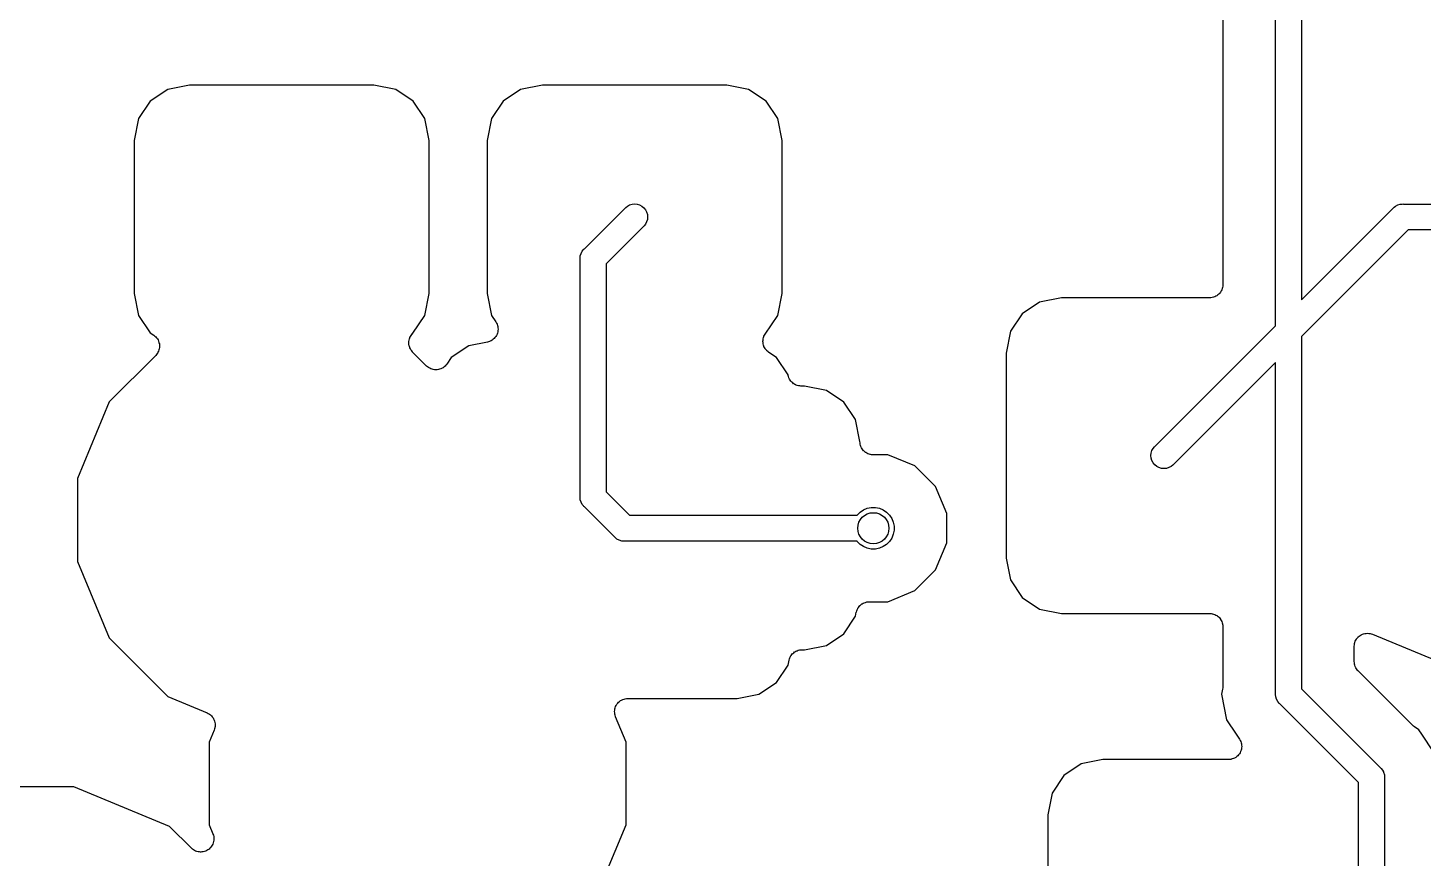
# Model space of a CAD drawing. Extents: x 0.4 to 11.3, y -7.9 to -0.4.
# Drawn here: x 3.994 to 4.523, y -3.767 to -3.452 of the extents above; entities that cross this region are included whole.
import ezdxf

# ---------------------------------------------------------------- set-up
doc = ezdxf.new("R2010")
doc.units = 0
doc.header["$MEASUREMENT"] = 0
doc.layers.add('BLACK', color=7, linetype='CONTINUOUS')

msp = doc.modelspace()

# ---------------------------------------------------------------- linework, layer by layer
at = {"layer": 'BLACK', "linetype": 'CONTINUOUS'}
for p, q in [((4.47736, -3.36875), (4.47736, -3.55505)), ((4.46752, -3.56489), (4.46752, -3.375)), ((4.44752, -3.44321), (4.44752, -3.54931)), ((4.04731, -3.47525), (4.0407, -3.47968)), ((4.05561, -3.4736), (4.04731, -3.47525)), ((4.12549, -3.4736), (4.05561, -3.4736)), ((4.13379, -3.47525), (4.12549, -3.4736)), ((4.1404, -3.47968), (4.13379, -3.47525)), ((4.18117, -3.47525), (4.17456, -3.47968)), ((4.18947, -3.4736), (4.18117, -3.47525)), ((4.25935, -3.4736), (4.18947, -3.4736)), ((4.26765, -3.47525), (4.25935, -3.4736)), ((4.27426, -3.47968), (4.26765, -3.47525)), ((4.0407, -3.47968), (4.03628, -3.48629)), ((4.14482, -3.48629), (4.1404, -3.47968)), ((4.17456, -3.47968), (4.17014, -3.48629)), ((4.27868, -3.48629), (4.27426, -3.47968)), ((4.03628, -3.48629), (4.03463, -3.49459)), ((4.14647, -3.49459), (4.14482, -3.48629)), ((4.17014, -3.48629), (4.16849, -3.49459)), ((4.28033, -3.49459), (4.27868, -3.48629)), ((4.03463, -3.49459), (4.03463, -3.55266)), ((4.14647, -3.55266), (4.14647, -3.49459)), ((4.16849, -3.49459), (4.16849, -3.55266)), ((4.28033, -3.55266), (4.28033, -3.49459)), ((4.22166, -3.51951), (4.22252, -3.51905)), ((4.22252, -3.51905), (4.22344, -3.51877)), ((4.22344, -3.51877), (4.22441, -3.51868)), ((4.22441, -3.51868), (4.22537, -3.51877)), ((4.22537, -3.51877), (4.2263, -3.51905)), ((4.2263, -3.51905), (4.22716, -3.51951)), ((4.513, -3.51951), (4.51386, -3.51905)), ((4.51386, -3.51905), (4.51478, -3.51877)), ((4.51478, -3.51877), (4.51551, -3.5187)), ((4.51551, -3.5187), (4.51575, -3.51868)), ((4.51551, -3.5187), (4.51551, -3.5187)), ((4.51575, -3.51868), (4.51599, -3.5187)), ((4.51599, -3.5187), (4.64149, -3.5187)), ((4.20535, -3.53572), (4.2211, -3.51997)), ((4.2211, -3.51997), (4.22166, -3.51951)), ((4.22716, -3.51951), (4.22791, -3.52013)), ((4.22791, -3.52013), (4.22852, -3.52087)), ((4.22852, -3.52087), (4.22898, -3.52173)), ((4.22898, -3.52173), (4.22926, -3.52266)), ((4.22926, -3.52266), (4.22935, -3.52362)), ((4.22935, -3.52362), (4.22926, -3.52459)), ((4.47736, -3.55505), (4.5121, -3.52031)), ((4.5121, -3.52031), (4.51225, -3.52013)), ((4.51225, -3.52013), (4.51253, -3.5199)), ((4.51253, -3.5199), (4.513, -3.51951)), ((4.22806, -3.52693), (4.21358, -3.54141)), ((4.22852, -3.52637), (4.22806, -3.52693)), ((4.22898, -3.52551), (4.22852, -3.52637)), ((4.22926, -3.52459), (4.22898, -3.52551)), ((4.51779, -3.52854), (4.47736, -3.56897)), ((4.63969, -3.52854), (4.51779, -3.52854)), ((4.20372, -3.53937), (4.20374, -3.53913)), ((4.20374, -3.53961), (4.20372, -3.53937)), ((4.20374, -3.53913), (4.20381, -3.53841)), ((4.20374, -3.53913), (4.20374, -3.53913)), ((4.20374, -3.62968), (4.20374, -3.53961)), ((4.20381, -3.53841), (4.20409, -3.53748)), ((4.20409, -3.53748), (4.20455, -3.53662)), ((4.20455, -3.53662), (4.20516, -3.53587)), ((4.20516, -3.53587), (4.20535, -3.53572)), ((4.21358, -3.54141), (4.21358, -3.62788)), ((4.44727, -3.5508), (4.44713, -3.55125)), ((4.44741, -3.55035), (4.44727, -3.5508)), ((4.44742, -3.55032), (4.44741, -3.55034)), ((4.44741, -3.55034), (4.44741, -3.55035)), ((4.44747, -3.54985), (4.44742, -3.55032)), ((4.44752, -3.54938), (4.44747, -3.54985)), ((4.44752, -3.54931), (4.44752, -3.54935)), ((4.44752, -3.54935), (4.44752, -3.54935)), ((4.44752, -3.54935), (4.44752, -3.54935)), ((4.44752, -3.54935), (4.44752, -3.54938)), ((4.03463, -3.55266), (4.03628, -3.56095)), ((4.14482, -3.56095), (4.14647, -3.55266)), ((4.16849, -3.55266), (4.17014, -3.56095)), ((4.27868, -3.56095), (4.28033, -3.55266)), ((4.37802, -3.55596), (4.37141, -3.56038)), ((4.38632, -3.55431), (4.37802, -3.55596)), ((4.44252, -3.55431), (4.38632, -3.55431)), ((4.44299, -3.55427), (4.44252, -3.55431)), ((4.44346, -3.55422), (4.44299, -3.55427)), ((4.44347, -3.55422), (4.44346, -3.55422)), ((4.44349, -3.55422), (4.44347, -3.55422)), ((4.44394, -3.55408), (4.44349, -3.55422)), ((4.44439, -3.55395), (4.44394, -3.55408)), ((4.44441, -3.55394), (4.44439, -3.55395)), ((4.44443, -3.55394), (4.44441, -3.55394)), ((4.44484, -3.55372), (4.44443, -3.55394)), ((4.44526, -3.5535), (4.44484, -3.55372)), ((4.44527, -3.55349), (4.44526, -3.5535)), ((4.44529, -3.55348), (4.44527, -3.55349)), ((4.44565, -3.55318), (4.44529, -3.55348)), ((4.44602, -3.55289), (4.44565, -3.55318)), ((4.44603, -3.55287), (4.44602, -3.55289)), ((4.44604, -3.55286), (4.44603, -3.55287)), ((4.44634, -3.5525), (4.44604, -3.55286)), ((4.44665, -3.55214), (4.44634, -3.5525)), ((4.44666, -3.55211), (4.44665, -3.55212)), ((4.44665, -3.55212), (4.44665, -3.55214)), ((4.44689, -3.55169), (4.44666, -3.55211)), ((4.44712, -3.55128), (4.44689, -3.55169)), ((4.44713, -3.55125), (4.44712, -3.55127)), ((4.44712, -3.55127), (4.44712, -3.55128)), ((4.03628, -3.56095), (4.0407, -3.56757)), ((4.14028, -3.56775), (4.14482, -3.56095)), ((4.17014, -3.56095), (4.17177, -3.5634)), ((4.27394, -3.56806), (4.27868, -3.56095)), ((4.37141, -3.56038), (4.36699, -3.567)), ((4.17177, -3.5634), (4.1718, -3.56344)), ((4.1718, -3.56344), (4.1718, -3.56344)), ((4.1718, -3.56344), (4.1718, -3.56344)), ((4.1718, -3.56344), (4.17181, -3.56346)), ((4.17181, -3.56346), (4.17203, -3.56389)), ((4.17203, -3.56389), (4.17225, -3.5643)), ((4.17225, -3.5643), (4.17225, -3.56432)), ((4.17225, -3.56432), (4.17226, -3.56433)), ((4.17226, -3.56433), (4.17239, -3.56478)), ((4.17239, -3.56478), (4.17253, -3.56524)), ((4.17257, -3.56671), (4.17252, -3.56718)), ((4.17253, -3.56524), (4.17253, -3.56525)), ((4.17253, -3.56525), (4.17253, -3.56527)), ((4.17253, -3.56527), (4.17257, -3.56574)), ((4.17257, -3.56574), (4.17262, -3.56621)), ((4.17262, -3.56624), (4.17257, -3.56671)), ((4.17262, -3.56621), (4.17262, -3.56623)), ((4.17262, -3.56623), (4.17262, -3.56624)), ((4.42155, -3.61086), (4.46752, -3.56489)), ((4.0407, -3.56757), (4.04201, -3.56845)), ((4.04201, -3.56845), (4.04204, -3.56847)), ((4.04204, -3.56847), (4.04204, -3.56847)), ((4.04204, -3.56847), (4.04205, -3.56847)), ((4.04205, -3.56847), (4.04207, -3.56848)), ((4.04207, -3.56848), (4.04243, -3.56879)), ((4.04243, -3.56879), (4.04279, -3.56909)), ((4.04279, -3.56909), (4.0428, -3.5691)), ((4.0428, -3.5691), (4.04282, -3.56911)), ((4.04282, -3.56911), (4.04311, -3.56948)), ((4.04311, -3.56948), (4.04341, -3.56985)), ((4.04341, -3.56985), (4.04342, -3.56986)), ((4.04342, -3.56986), (4.04342, -3.56988)), ((4.04342, -3.56988), (4.04364, -3.57029)), ((4.04364, -3.57029), (4.04386, -3.57071)), ((4.04386, -3.57071), (4.04387, -3.57073)), ((4.04387, -3.57073), (4.04387, -3.57074)), ((4.04387, -3.57074), (4.044, -3.57119)), ((4.044, -3.57119), (4.04414, -3.57165)), ((4.04414, -3.57165), (4.04414, -3.57166)), ((4.04414, -3.57166), (4.04415, -3.57168)), ((4.04415, -3.57168), (4.04419, -3.57215)), ((4.13876, -3.57129), (4.13881, -3.57082)), ((4.13876, -3.5713), (4.13876, -3.57129)), ((4.13876, -3.57132), (4.13876, -3.5713)), ((4.1388, -3.57179), (4.13876, -3.57132)), ((4.13884, -3.57226), (4.1388, -3.57179)), ((4.13881, -3.57082), (4.13886, -3.57035)), ((4.13886, -3.57032), (4.139, -3.56987)), ((4.13886, -3.57033), (4.13886, -3.57032)), ((4.13886, -3.57035), (4.13886, -3.57033)), ((4.139, -3.56987), (4.13914, -3.56942)), ((4.13914, -3.56942), (4.13915, -3.5694)), ((4.13915, -3.56939), (4.13938, -3.56897)), ((4.13915, -3.5694), (4.13915, -3.56939)), ((4.13938, -3.56897), (4.1396, -3.56856)), ((4.1396, -3.56856), (4.13961, -3.56854)), ((4.13961, -3.56854), (4.13962, -3.56853)), ((4.13962, -3.56853), (4.13993, -3.56817)), ((4.13993, -3.56817), (4.14022, -3.5678)), ((4.14022, -3.5678), (4.14024, -3.56779)), ((4.14024, -3.56779), (4.14025, -3.56778)), ((4.14025, -3.56778), (4.14028, -3.56775)), ((4.16859, -3.57109), (4.16149, -3.5725)), ((4.16905, -3.57095), (4.16859, -3.57109)), ((4.1695, -3.57081), (4.16905, -3.57095)), ((4.16951, -3.57081), (4.1695, -3.57081)), ((4.16953, -3.5708), (4.16951, -3.57081)), ((4.16995, -3.57058), (4.16953, -3.5708)), ((4.17037, -3.57036), (4.16995, -3.57058)), ((4.17038, -3.57035), (4.17037, -3.57036)), ((4.17039, -3.57034), (4.17038, -3.57035)), ((4.17075, -3.57004), (4.17039, -3.57034)), ((4.17112, -3.56975), (4.17075, -3.57004)), ((4.17113, -3.56974), (4.17112, -3.56975)), ((4.17114, -3.56973), (4.17113, -3.56974)), ((4.17145, -3.56936), (4.17114, -3.56973)), ((4.17175, -3.569), (4.17145, -3.56936)), ((4.17176, -3.56898), (4.17175, -3.569)), ((4.17199, -3.56855), (4.17176, -3.56897)), ((4.17176, -3.56897), (4.17176, -3.56898)), ((4.17222, -3.56814), (4.17199, -3.56855)), ((4.17223, -3.56812), (4.17222, -3.56813)), ((4.17222, -3.56813), (4.17222, -3.56814)), ((4.17237, -3.56766), (4.17223, -3.56812)), ((4.17251, -3.56721), (4.17237, -3.56766)), ((4.17252, -3.56718), (4.17251, -3.5672)), ((4.17251, -3.5672), (4.17251, -3.56721)), ((4.27309, -3.57079), (4.27314, -3.57032)), ((4.27309, -3.5708), (4.27309, -3.57079)), ((4.27309, -3.57082), (4.27309, -3.5708)), ((4.27314, -3.57129), (4.27309, -3.57082)), ((4.27314, -3.57032), (4.27319, -3.56985)), ((4.27318, -3.57176), (4.27314, -3.57129)), ((4.27318, -3.57178), (4.27318, -3.57176)), ((4.27319, -3.57179), (4.27318, -3.57178)), ((4.27319, -3.56985), (4.2732, -3.56983)), ((4.27332, -3.57225), (4.27319, -3.57179)), ((4.2732, -3.56982), (4.27334, -3.56937)), ((4.2732, -3.56983), (4.2732, -3.56982)), ((4.27334, -3.56937), (4.27347, -3.56892)), ((4.27347, -3.56892), (4.27348, -3.5689)), ((4.27348, -3.5689), (4.27349, -3.56889)), ((4.27349, -3.56889), (4.27371, -3.56847)), ((4.27371, -3.56847), (4.27394, -3.56806)), ((4.36699, -3.567), (4.36534, -3.5753)), ((4.47736, -3.56897), (4.47736, -3.70269)), ((4.04277, -3.57614), (4.02511, -3.5938)), ((4.04307, -3.57578), (4.04277, -3.57614)), ((4.04337, -3.57541), (4.04307, -3.57578)), ((4.04338, -3.5754), (4.04337, -3.57541)), ((4.04339, -3.57538), (4.04338, -3.5754)), ((4.04361, -3.57497), (4.04339, -3.57538)), ((4.04384, -3.57455), (4.04361, -3.57497)), ((4.04385, -3.57452), (4.04384, -3.57454)), ((4.04384, -3.57454), (4.04384, -3.57455)), ((4.04399, -3.57407), (4.04385, -3.57452)), ((4.04413, -3.57362), (4.04399, -3.57407)), ((4.04418, -3.57312), (4.04413, -3.57359)), ((4.04413, -3.57359), (4.04413, -3.57361)), ((4.04413, -3.57361), (4.04413, -3.57362)), ((4.04423, -3.57265), (4.04418, -3.57312)), ((4.04419, -3.57215), (4.04423, -3.57262)), ((4.04423, -3.57262), (4.04423, -3.57264)), ((4.04423, -3.57264), (4.04423, -3.57265)), ((4.13885, -3.57228), (4.13884, -3.57226)), ((4.13885, -3.57229), (4.13885, -3.57228)), ((4.13898, -3.57275), (4.13885, -3.57229)), ((4.13911, -3.5732), (4.13898, -3.57275)), ((4.13912, -3.57321), (4.13911, -3.5732)), ((4.13913, -3.57323), (4.13912, -3.57321)), ((4.13935, -3.57365), (4.13913, -3.57323)), ((4.13956, -3.57406), (4.13935, -3.57365)), ((4.13957, -3.57408), (4.13956, -3.57406)), ((4.13958, -3.57409), (4.13957, -3.57408)), ((4.13988, -3.57446), (4.13958, -3.57409)), ((4.14017, -3.57483), (4.13988, -3.57446)), ((4.14019, -3.57485), (4.14017, -3.57483)), ((4.14022, -3.57488), (4.14019, -3.57485)), ((4.14019, -3.57485), (4.14019, -3.57485)), ((4.14019, -3.57485), (4.14019, -3.57485)), ((4.14551, -3.58017), (4.14022, -3.57488)), ((4.15487, -3.57692), (4.15321, -3.57941)), ((4.16149, -3.5725), (4.15487, -3.57692)), ((4.27345, -3.5727), (4.27332, -3.57225)), ((4.27346, -3.57271), (4.27345, -3.5727)), ((4.27346, -3.57273), (4.27346, -3.57271)), ((4.27369, -3.57315), (4.27346, -3.57273)), ((4.2739, -3.57356), (4.27369, -3.57315)), ((4.27391, -3.57358), (4.2739, -3.57356)), ((4.27392, -3.57359), (4.27391, -3.57358)), ((4.27422, -3.57396), (4.27392, -3.57359)), ((4.27451, -3.57432), (4.27422, -3.57396)), ((4.27452, -3.57434), (4.27451, -3.57432)), ((4.27454, -3.57435), (4.27452, -3.57434)), ((4.2749, -3.57465), (4.27454, -3.57435)), ((4.27526, -3.57495), (4.2749, -3.57465)), ((4.27528, -3.57497), (4.27526, -3.57495)), ((4.27529, -3.57497), (4.27528, -3.57497)), ((4.27531, -3.57499), (4.27529, -3.57497)), ((4.27529, -3.57497), (4.27529, -3.57497)), ((4.2782, -3.57692), (4.27531, -3.57499)), ((4.28262, -3.58353), (4.2782, -3.57692)), ((4.36534, -3.5753), (4.36534, -3.65305)), ((4.14588, -3.58047), (4.14551, -3.58017)), ((4.14624, -3.58077), (4.14588, -3.58047)), ((4.14626, -3.58078), (4.14624, -3.58077)), ((4.14627, -3.58079), (4.14626, -3.58078)), ((4.14668, -3.58101), (4.14627, -3.58079)), ((4.1471, -3.58124), (4.14668, -3.58101)), ((4.14711, -3.58124), (4.1471, -3.58124)), ((4.14713, -3.58125), (4.14711, -3.58124)), ((4.14758, -3.58139), (4.14713, -3.58125)), ((4.14803, -3.58153), (4.14758, -3.58139)), ((4.14805, -3.58153), (4.14803, -3.58153)), ((4.14806, -3.58154), (4.14805, -3.58153)), ((4.14854, -3.58158), (4.14806, -3.58154)), ((4.149, -3.58163), (4.14854, -3.58158)), ((4.14902, -3.58163), (4.149, -3.58163)), ((4.14903, -3.58163), (4.14902, -3.58163)), ((4.1495, -3.58159), (4.14903, -3.58163)), ((4.14997, -3.58155), (4.1495, -3.58159)), ((4.14999, -3.58154), (4.14997, -3.58155)), ((4.15, -3.58154), (4.14999, -3.58154)), ((4.15046, -3.58141), (4.15, -3.58154)), ((4.15091, -3.58127), (4.15046, -3.58141)), ((4.15092, -3.58127), (4.15091, -3.58127)), ((4.15094, -3.58126), (4.15092, -3.58127)), ((4.15136, -3.58104), (4.15094, -3.58126)), ((4.15178, -3.58083), (4.15136, -3.58104)), ((4.15179, -3.58082), (4.15178, -3.58083)), ((4.1518, -3.58081), (4.15179, -3.58082)), ((4.15217, -3.58051), (4.1518, -3.58081)), ((4.15254, -3.58022), (4.15217, -3.58051)), ((4.15255, -3.5802), (4.15254, -3.58022)), ((4.15256, -3.58019), (4.15255, -3.5802)), ((4.15286, -3.57984), (4.15256, -3.58019)), ((4.15317, -3.57947), (4.15286, -3.57984)), ((4.15318, -3.57944), (4.15317, -3.57947)), ((4.15321, -3.57941), (4.15318, -3.57944)), ((4.15318, -3.57944), (4.15318, -3.57944)), ((4.15318, -3.57944), (4.15318, -3.57944)), ((4.46752, -3.57881), (4.42851, -3.61782)), ((4.46752, -3.70448), (4.46752, -3.57881)), ((4.28266, -3.58375), (4.28262, -3.58353)), ((4.2828, -3.5842), (4.28266, -3.58375)), ((4.28293, -3.58465), (4.2828, -3.5842)), ((4.28294, -3.58467), (4.28293, -3.58465)), ((4.28295, -3.58469), (4.28294, -3.58467)), ((4.28316, -3.5851), (4.28295, -3.58469)), ((4.28338, -3.58552), (4.28316, -3.5851)), ((4.2834, -3.58553), (4.28338, -3.58552)), ((4.2834, -3.58555), (4.2834, -3.58553)), ((4.2837, -3.58591), (4.2834, -3.58555)), ((4.28399, -3.58628), (4.2837, -3.58591)), ((4.28401, -3.58629), (4.28399, -3.58628)), ((4.28402, -3.5863), (4.28401, -3.58629)), ((4.28438, -3.5866), (4.28402, -3.5863)), ((4.28474, -3.5869), (4.28438, -3.5866)), ((4.28476, -3.58691), (4.28474, -3.5869)), ((4.28477, -3.58693), (4.28476, -3.58691)), ((4.28519, -3.58715), (4.28477, -3.58693)), ((4.2856, -3.58737), (4.28519, -3.58715)), ((4.28562, -3.58738), (4.2856, -3.58737)), ((4.28563, -3.58739), (4.28562, -3.58738)), ((4.28608, -3.58753), (4.28563, -3.58739)), ((4.28653, -3.58767), (4.28608, -3.58753)), ((4.28655, -3.58767), (4.28653, -3.58767)), ((4.28657, -3.58768), (4.28655, -3.58767)), ((4.28703, -3.58772), (4.28657, -3.58768)), ((4.2875, -3.58778), (4.28703, -3.58772)), ((4.28754, -3.58778), (4.2875, -3.58778)), ((4.28757, -3.58778), (4.28754, -3.58778)), ((4.28754, -3.58778), (4.28754, -3.58778)), ((4.28754, -3.58778), (4.28754, -3.58778)), ((4.28888, -3.58778), (4.28757, -3.58778)), ((4.29717, -3.58943), (4.28888, -3.58778)), ((4.30379, -3.59385), (4.29717, -3.58943)), ((4.02511, -3.5938), (4.01307, -3.62286)), ((4.30821, -3.60046), (4.30379, -3.59385)), ((4.30986, -3.60876), (4.30821, -3.60046)), ((4.30986, -3.60886), (4.30986, -3.60876)), ((4.30991, -3.60933), (4.30986, -3.60886)), ((4.30995, -3.6098), (4.30991, -3.60933)), ((4.30995, -3.60981), (4.30995, -3.6098)), ((4.30996, -3.60983), (4.30995, -3.60981)), ((4.31009, -3.61028), (4.30996, -3.60983)), ((4.31022, -3.61073), (4.31009, -3.61028)), ((4.31023, -3.61075), (4.31022, -3.61073)), ((4.31024, -3.61076), (4.31023, -3.61075)), ((4.31046, -3.61118), (4.31024, -3.61076)), ((4.31068, -3.6116), (4.31046, -3.61118)), ((4.31069, -3.61161), (4.31068, -3.6116)), ((4.3107, -3.61163), (4.31069, -3.61161)), ((4.31099, -3.61199), (4.3107, -3.61163)), ((4.31129, -3.61236), (4.31099, -3.61199)), ((4.3113, -3.61237), (4.31129, -3.61236)), ((4.31131, -3.61238), (4.3113, -3.61237)), ((4.31168, -3.61268), (4.31131, -3.61238)), ((4.31203, -3.61298), (4.31168, -3.61268)), ((4.31205, -3.61299), (4.31203, -3.61298)), ((4.31206, -3.613), (4.31205, -3.61299)), ((4.31248, -3.61323), (4.31206, -3.613)), ((4.31289, -3.61345), (4.31248, -3.61323)), ((4.31291, -3.61346), (4.31289, -3.61345)), ((4.31292, -3.61347), (4.31291, -3.61346)), ((4.31337, -3.61361), (4.31292, -3.61347)), ((4.31382, -3.61375), (4.31337, -3.61361)), ((4.31384, -3.61375), (4.31382, -3.61375)), ((4.31385, -3.61376), (4.31384, -3.61375)), ((4.31432, -3.61381), (4.31385, -3.61376)), ((4.31479, -3.61386), (4.31432, -3.61381)), ((4.31482, -3.61386), (4.31479, -3.61386)), ((4.31483, -3.61386), (4.31482, -3.61386)), ((4.31482, -3.61386), (4.31482, -3.61386)), ((4.31486, -3.61386), (4.31483, -3.61386)), ((4.32051, -3.61386), (4.31486, -3.61386)), ((4.33075, -3.6181), (4.32051, -3.61386)), ((4.42025, -3.61417), (4.42035, -3.61321)), ((4.42035, -3.61514), (4.42025, -3.61417)), ((4.42035, -3.61321), (4.42063, -3.61228)), ((4.42063, -3.61228), (4.42109, -3.61143)), ((4.42109, -3.61143), (4.42155, -3.61086)), ((4.33859, -3.62594), (4.33075, -3.6181)), ((4.42063, -3.61607), (4.42035, -3.61514)), ((4.42109, -3.61692), (4.42063, -3.61607)), ((4.4217, -3.61767), (4.42109, -3.61692)), ((4.42245, -3.61828), (4.4217, -3.61767)), ((4.4233, -3.61874), (4.42245, -3.61828)), ((4.42423, -3.61902), (4.4233, -3.61874)), ((4.4252, -3.61912), (4.42423, -3.61902)), ((4.42616, -3.61902), (4.4252, -3.61912)), ((4.42709, -3.61874), (4.42616, -3.61902)), ((4.42794, -3.61828), (4.42709, -3.61874)), ((4.42851, -3.61782), (4.42794, -3.61828)), ((4.01307, -3.62286), (4.01307, -3.65431)), ((4.20372, -3.62992), (4.20374, -3.62968)), ((4.20374, -3.63016), (4.20372, -3.62992)), ((4.20375, -3.63028), (4.20374, -3.63016)), ((4.21358, -3.62788), (4.22251, -3.63681)), ((4.34283, -3.63619), (4.33859, -3.62594)), ((4.20381, -3.63089), (4.20375, -3.63028)), ((4.20409, -3.63181), (4.20381, -3.63089)), ((4.20455, -3.63267), (4.20409, -3.63181)), ((4.20501, -3.63322), (4.20455, -3.63267)), ((4.20516, -3.63342), (4.20501, -3.63322)), ((4.20535, -3.63357), (4.20516, -3.63342)), ((4.21682, -3.64504), (4.20535, -3.63357)), ((4.30994, -3.63562), (4.31123, -3.63475)), ((4.31123, -3.63475), (4.31266, -3.63416)), ((4.31266, -3.63416), (4.31419, -3.63386)), ((4.31419, -3.63386), (4.31574, -3.63386)), ((4.31574, -3.63386), (4.31726, -3.63416)), ((4.31726, -3.63416), (4.31869, -3.63475)), ((4.31869, -3.63475), (4.31998, -3.63562)), ((4.22251, -3.63681), (4.30878, -3.63681)), ((4.30878, -3.63681), (4.30884, -3.63671)), ((4.30884, -3.63671), (4.30994, -3.63562)), ((4.31998, -3.63562), (4.32108, -3.63671)), ((4.32108, -3.63671), (4.32194, -3.638)), ((4.32194, -3.638), (4.32253, -3.63944)), ((4.32253, -3.63944), (4.32283, -3.64096)), ((4.34283, -3.64728), (4.34283, -3.63619)), ((4.21698, -3.64523), (4.21682, -3.64504)), ((4.21716, -3.64538), (4.21698, -3.64523)), ((4.21747, -3.64563), (4.21716, -3.64538)), ((4.21716, -3.64538), (4.21716, -3.64538)), ((4.21773, -3.64584), (4.21747, -3.64563)), ((4.21858, -3.6463), (4.21773, -3.64584)), ((4.32194, -3.64546), (4.32108, -3.64675)), ((4.32253, -3.64403), (4.32194, -3.64546)), ((4.32283, -3.64251), (4.32253, -3.64403)), ((4.32283, -3.64096), (4.32283, -3.64251)), ((4.21951, -3.64658), (4.21858, -3.6463)), ((4.22023, -3.64665), (4.21951, -3.64658)), ((4.22047, -3.64668), (4.22023, -3.64665)), ((4.22023, -3.64665), (4.22023, -3.64665)), ((4.22071, -3.64665), (4.22047, -3.64668)), ((4.30878, -3.64665), (4.22071, -3.64665)), ((4.30884, -3.64675), (4.30878, -3.64665)), ((4.30994, -3.64785), (4.30884, -3.64675)), ((4.31123, -3.64871), (4.30994, -3.64785)), ((4.31266, -3.6493), (4.31123, -3.64871)), ((4.31419, -3.64961), (4.31266, -3.6493)), ((4.31574, -3.64961), (4.31419, -3.64961)), ((4.31726, -3.6493), (4.31574, -3.64961)), ((4.31869, -3.64871), (4.31726, -3.6493)), ((4.31998, -3.64785), (4.31869, -3.64871)), ((4.32108, -3.64675), (4.31998, -3.64785)), ((4.33859, -3.65752), (4.34283, -3.64728)), ((4.01307, -3.65431), (4.02511, -3.68336)), ((4.36534, -3.65305), (4.36699, -3.66135)), ((4.33075, -3.66536), (4.33859, -3.65752)), ((4.36699, -3.66135), (4.37141, -3.66796)), ((4.32051, -3.66961), (4.33075, -3.66536)), ((4.30882, -3.67263), (4.30904, -3.67222)), ((4.30904, -3.67222), (4.30927, -3.67181)), ((4.30927, -3.67181), (4.30928, -3.6718)), ((4.30928, -3.6718), (4.30929, -3.67178)), ((4.30929, -3.67178), (4.30959, -3.67142)), ((4.30959, -3.67142), (4.30989, -3.67106)), ((4.30989, -3.67106), (4.3099, -3.67105)), ((4.3099, -3.67105), (4.30992, -3.67103)), ((4.30992, -3.67103), (4.31028, -3.67074)), ((4.31028, -3.67074), (4.31064, -3.67044)), ((4.31064, -3.67044), (4.31066, -3.67043)), ((4.31066, -3.67043), (4.31068, -3.67042)), ((4.31068, -3.67042), (4.31109, -3.6702)), ((4.31109, -3.6702), (4.31151, -3.66998)), ((4.31151, -3.66998), (4.31152, -3.66998)), ((4.31152, -3.66998), (4.31154, -3.66997)), ((4.31154, -3.66997), (4.31199, -3.66984)), ((4.31199, -3.66984), (4.31244, -3.6697)), ((4.31244, -3.6697), (4.31246, -3.6697)), ((4.31246, -3.6697), (4.31248, -3.66969)), ((4.31248, -3.66969), (4.31294, -3.66965)), ((4.31294, -3.66965), (4.31341, -3.66961)), ((4.31341, -3.66961), (4.32051, -3.66961)), ((4.37141, -3.66796), (4.37802, -3.67238)), ((4.37802, -3.67238), (4.38632, -3.67403)), ((4.30379, -3.68174), (4.30821, -3.67513)), ((4.30821, -3.67513), (4.30851, -3.67363)), ((4.30851, -3.6736), (4.30852, -3.67356)), ((4.30851, -3.67363), (4.30851, -3.6736)), ((4.30851, -3.6736), (4.30851, -3.6736)), ((4.30851, -3.6736), (4.30851, -3.6736)), ((4.30852, -3.67356), (4.30866, -3.67311)), ((4.30866, -3.67311), (4.3088, -3.67267)), ((4.3088, -3.67267), (4.30881, -3.67265)), ((4.30881, -3.67265), (4.30882, -3.67263)), ((4.38632, -3.67403), (4.44252, -3.67403)), ((4.44252, -3.67403), (4.44255, -3.67403)), ((4.44255, -3.67403), (4.44255, -3.67403)), ((4.44255, -3.67403), (4.44256, -3.67403)), ((4.44256, -3.67403), (4.44259, -3.67403)), ((4.44259, -3.67403), (4.44306, -3.67409)), ((4.44306, -3.67409), (4.44353, -3.67414)), ((4.44353, -3.67414), (4.44354, -3.67414)), ((4.44354, -3.67414), (4.44356, -3.67414)), ((4.44356, -3.67414), (4.44401, -3.67428)), ((4.44401, -3.67428), (4.44446, -3.67442)), ((4.44446, -3.67442), (4.44447, -3.67443)), ((4.44447, -3.67443), (4.44449, -3.67444)), ((4.44449, -3.67444), (4.4449, -3.67466)), ((4.4449, -3.67466), (4.44532, -3.67489)), ((4.44532, -3.67489), (4.44533, -3.6749)), ((4.44533, -3.6749), (4.44534, -3.67491)), ((4.44534, -3.67491), (4.4457, -3.67521)), ((4.4457, -3.67521), (4.44607, -3.67551)), ((4.44607, -3.67551), (4.44608, -3.67552)), ((4.44608, -3.67552), (4.44609, -3.67553)), ((4.44609, -3.67553), (4.44639, -3.6759)), ((4.44639, -3.6759), (4.44668, -3.67627)), ((4.44668, -3.67627), (4.44669, -3.67628)), ((4.44669, -3.67628), (4.4467, -3.6763)), ((4.4467, -3.6763), (4.44692, -3.67671)), ((4.44692, -3.67671), (4.44714, -3.67713)), ((4.44714, -3.67713), (4.44715, -3.67714)), ((4.44715, -3.67714), (4.44716, -3.67716)), ((4.44716, -3.67716), (4.44729, -3.67761)), ((4.44729, -3.67761), (4.44742, -3.67806)), ((4.29717, -3.68616), (4.30379, -3.68174)), ((4.44742, -3.67806), (4.44743, -3.67808)), ((4.44743, -3.67808), (4.44743, -3.6781)), ((4.44743, -3.6781), (4.44747, -3.67856)), ((4.44747, -3.67856), (4.44752, -3.67903)), ((4.44752, -3.67903), (4.44752, -3.70178)), ((4.49854, -3.68338), (4.49885, -3.68301)), ((4.49885, -3.68301), (4.49886, -3.683)), ((4.49886, -3.68299), (4.49923, -3.68269)), ((4.49886, -3.683), (4.49886, -3.68299)), ((4.49923, -3.68269), (4.4996, -3.68239)), ((4.4996, -3.68239), (4.49961, -3.68239)), ((4.49961, -3.68239), (4.49962, -3.68238)), ((4.49962, -3.68238), (4.50005, -3.68216)), ((4.50005, -3.68216), (4.50046, -3.68194)), ((4.50046, -3.68194), (4.50048, -3.68193)), ((4.50048, -3.68193), (4.50049, -3.68193)), ((4.50049, -3.68193), (4.50094, -3.68179)), ((4.50094, -3.68179), (4.5014, -3.68166)), ((4.5014, -3.68166), (4.50141, -3.68166)), ((4.50141, -3.68166), (4.50143, -3.68165)), ((4.50143, -3.68165), (4.5019, -3.68161)), ((4.5019, -3.68161), (4.50237, -3.68156)), ((4.50237, -3.68156), (4.50238, -3.68156)), ((4.50238, -3.68156), (4.5024, -3.68156)), ((4.5024, -3.68156), (4.50287, -3.68161)), ((4.50287, -3.68161), (4.50334, -3.68166)), ((4.50334, -3.68166), (4.50335, -3.68166)), ((4.50335, -3.68166), (4.50337, -3.68167)), ((4.50337, -3.68167), (4.50382, -3.68181)), ((4.50382, -3.68181), (4.50428, -3.68194)), ((4.50428, -3.68194), (4.53152, -3.69323)), ((4.02511, -3.68336), (4.04734, -3.7056)), ((4.28515, -3.68863), (4.28556, -3.68841)), ((4.28556, -3.68841), (4.28597, -3.68819)), ((4.28597, -3.68819), (4.28599, -3.68818)), ((4.28599, -3.68818), (4.28601, -3.68818)), ((4.28601, -3.68818), (4.28646, -3.68804)), ((4.28646, -3.68804), (4.28691, -3.68791)), ((4.28691, -3.68791), (4.28693, -3.68791)), ((4.28693, -3.68791), (4.28695, -3.6879)), ((4.28695, -3.6879), (4.28741, -3.68786)), ((4.28741, -3.68786), (4.28788, -3.68781)), ((4.28788, -3.68781), (4.28888, -3.68781)), ((4.28888, -3.68781), (4.29717, -3.68616)), ((4.49736, -3.68649), (4.49742, -3.68602)), ((4.49736, -3.68652), (4.49736, -3.68649)), ((4.49736, -3.68656), (4.49736, -3.68652)), ((4.49736, -3.68652), (4.49736, -3.68652)), ((4.49736, -3.68652), (4.49736, -3.68652)), ((4.49736, -3.69233), (4.49736, -3.68656)), ((4.49742, -3.68602), (4.49747, -3.68555)), ((4.49747, -3.68552), (4.49762, -3.68507)), ((4.49747, -3.68554), (4.49747, -3.68552)), ((4.49747, -3.68555), (4.49747, -3.68554)), ((4.49762, -3.68507), (4.49776, -3.68462)), ((4.49776, -3.68461), (4.49777, -3.68459)), ((4.49776, -3.68462), (4.49776, -3.68461)), ((4.49777, -3.68459), (4.498, -3.68418)), ((4.498, -3.68418), (4.49822, -3.68376)), ((4.49822, -3.68376), (4.49823, -3.68375)), ((4.49823, -3.68375), (4.49824, -3.68374)), ((4.49824, -3.68374), (4.49854, -3.68338)), ((4.2782, -3.70025), (4.28262, -3.69363)), ((4.28262, -3.69363), (4.28298, -3.69184)), ((4.28298, -3.69181), (4.28299, -3.69177)), ((4.28298, -3.69184), (4.28298, -3.69181)), ((4.28298, -3.69181), (4.28298, -3.69181)), ((4.28298, -3.69181), (4.28298, -3.69181)), ((4.28299, -3.69177), (4.28313, -3.69132)), ((4.28313, -3.69132), (4.28327, -3.69088)), ((4.28327, -3.69088), (4.28328, -3.69086)), ((4.28328, -3.69086), (4.28329, -3.69084)), ((4.28329, -3.69084), (4.28351, -3.69043)), ((4.28351, -3.69043), (4.28373, -3.69002)), ((4.28373, -3.69002), (4.28375, -3.69)), ((4.28375, -3.69), (4.28376, -3.68998)), ((4.28376, -3.68998), (4.28406, -3.68963)), ((4.28406, -3.68963), (4.28436, -3.68926)), ((4.28436, -3.68926), (4.28437, -3.68925)), ((4.28437, -3.68925), (4.28438, -3.68924)), ((4.28438, -3.68924), (4.28475, -3.68895)), ((4.28475, -3.68895), (4.28511, -3.68865)), ((4.28511, -3.68865), (4.28513, -3.68864)), ((4.28513, -3.68864), (4.28515, -3.68863)), ((4.49741, -3.69279), (4.49736, -3.69233)), ((4.49745, -3.69325), (4.49741, -3.69279)), ((4.49745, -3.69328), (4.49745, -3.69325)), ((4.49746, -3.6933), (4.49745, -3.69328)), ((4.49759, -3.69374), (4.49746, -3.6933)), ((4.49772, -3.69419), (4.49759, -3.69374)), ((4.49773, -3.69421), (4.49772, -3.69419)), ((4.49774, -3.69424), (4.49773, -3.69421)), ((4.49796, -3.69464), (4.49774, -3.69424)), ((4.49817, -3.69505), (4.49796, -3.69464)), ((4.49819, -3.69507), (4.49817, -3.69505)), ((4.4982, -3.6951), (4.49819, -3.69507)), ((4.49849, -3.69546), (4.4982, -3.6951)), ((4.49878, -3.69582), (4.49849, -3.69546)), ((4.49881, -3.69585), (4.49878, -3.69582)), ((4.49882, -3.69585), (4.49881, -3.69585)), ((4.49881, -3.69585), (4.49881, -3.69585)), ((4.49883, -3.69587), (4.49882, -3.69585)), ((4.51948, -3.71651), (4.49883, -3.69587)), ((4.27158, -3.70467), (4.2782, -3.70025)), ((4.44742, -3.70275), (4.44703, -3.70472)), ((4.44747, -3.7023), (4.44742, -3.70275)), ((4.44752, -3.70185), (4.44747, -3.7023)), ((4.44752, -3.70178), (4.44752, -3.70178)), ((4.44752, -3.70178), (4.44752, -3.70178)), ((4.44752, -3.70178), (4.44752, -3.70178)), ((4.44752, -3.70178), (4.44752, -3.70185)), ((4.47736, -3.70269), (4.50725, -3.73257)), ((4.04734, -3.7056), (4.06225, -3.71178)), ((4.21706, -3.70984), (4.2172, -3.70938)), ((4.2172, -3.70938), (4.21721, -3.70937)), ((4.21721, -3.70935), (4.21744, -3.70894)), ((4.21721, -3.70937), (4.21721, -3.70935)), ((4.21744, -3.70894), (4.21767, -3.70852)), ((4.21767, -3.70852), (4.21768, -3.70851)), ((4.21768, -3.7085), (4.21799, -3.70813)), ((4.21768, -3.70851), (4.21768, -3.7085)), ((4.21799, -3.70813), (4.21829, -3.70777)), ((4.21829, -3.70777), (4.2183, -3.70776)), ((4.2183, -3.70776), (4.21831, -3.70775)), ((4.21831, -3.70775), (4.21867, -3.70745)), ((4.21867, -3.70745), (4.21905, -3.70715)), ((4.21905, -3.70715), (4.21906, -3.70715)), ((4.21906, -3.70715), (4.21907, -3.70714)), ((4.21907, -3.70714), (4.21948, -3.70692)), ((4.21948, -3.70692), (4.21991, -3.70669)), ((4.21991, -3.70669), (4.21992, -3.70669)), ((4.21992, -3.70669), (4.21993, -3.70668)), ((4.21993, -3.70668), (4.22039, -3.70655)), ((4.22039, -3.70655), (4.22084, -3.70641)), ((4.22084, -3.70641), (4.22085, -3.70641)), ((4.22085, -3.70641), (4.22087, -3.70641)), ((4.22087, -3.70641), (4.22134, -3.70636)), ((4.22134, -3.70636), (4.22181, -3.70632)), ((4.22181, -3.70632), (4.26329, -3.70632)), ((4.26329, -3.70632), (4.27158, -3.70467)), ((4.44703, -3.70472), (4.44897, -3.71445)), ((4.4675, -3.70472), (4.46752, -3.70448)), ((4.46752, -3.70497), (4.4675, -3.70472)), ((4.46758, -3.70562), (4.46752, -3.70497)), ((4.46759, -3.70569), (4.46758, -3.70562)), ((4.46787, -3.70662), (4.46759, -3.70569)), ((4.46833, -3.70747), (4.46787, -3.70662)), ((4.46879, -3.70803), (4.46833, -3.70747)), ((4.46894, -3.70822), (4.46879, -3.70803)), ((4.46913, -3.70837), (4.46894, -3.70822)), ((4.49902, -3.73826), (4.46913, -3.70837)), ((4.06225, -3.71178), (4.06228, -3.71179)), ((4.06228, -3.71179), (4.06228, -3.71179)), ((4.06228, -3.71179), (4.06228, -3.71179)), ((4.06228, -3.71179), (4.06231, -3.7118)), ((4.06231, -3.7118), (4.06272, -3.71203)), ((4.06272, -3.71203), (4.06314, -3.71225)), ((4.06314, -3.71225), (4.06315, -3.71227)), ((4.06315, -3.71227), (4.06317, -3.71227)), ((4.06317, -3.71227), (4.06353, -3.71258)), ((4.06353, -3.71258), (4.06389, -3.71288)), ((4.06389, -3.71288), (4.0639, -3.71289)), ((4.0639, -3.71289), (4.06391, -3.7129)), ((4.06391, -3.7129), (4.06421, -3.71327)), ((4.06421, -3.71327), (4.06451, -3.71364)), ((4.06451, -3.71364), (4.06451, -3.71365)), ((4.06451, -3.71365), (4.06452, -3.71366)), ((4.06452, -3.71366), (4.06474, -3.71408)), ((4.06474, -3.71408), (4.06496, -3.7145)), ((4.06496, -3.7145), (4.06497, -3.71451)), ((4.06497, -3.71451), (4.06497, -3.71453)), ((4.06497, -3.71453), (4.06511, -3.71498)), ((4.21681, -3.71126), (4.21686, -3.71079)), ((4.21681, -3.71127), (4.21681, -3.71126)), ((4.21681, -3.71128), (4.21681, -3.71127)), ((4.21686, -3.71175), (4.21681, -3.71128)), ((4.21686, -3.71079), (4.21691, -3.71031)), ((4.2169, -3.71223), (4.21686, -3.71175)), ((4.2169, -3.71224), (4.2169, -3.71223)), ((4.2169, -3.71225), (4.2169, -3.71224)), ((4.21703, -3.7127), (4.2169, -3.71225)), ((4.21691, -3.71031), (4.21692, -3.7103)), ((4.21692, -3.71029), (4.21706, -3.70984)), ((4.21692, -3.7103), (4.21692, -3.71029)), ((4.21717, -3.71317), (4.21703, -3.7127)), ((4.21718, -3.71319), (4.21717, -3.71317)), ((4.21719, -3.71323), (4.21718, -3.71319)), ((4.21718, -3.71319), (4.21718, -3.71319)), ((4.21718, -3.71319), (4.21718, -3.71319)), ((4.22118, -3.72286), (4.21719, -3.71323)), ((4.44897, -3.71445), (4.45258, -3.71986)), ((4.06496, -3.71831), (4.06307, -3.72286)), ((4.06509, -3.71786), (4.06496, -3.71831)), ((4.06523, -3.71741), (4.06509, -3.71786)), ((4.06511, -3.71498), (4.06524, -3.71543)), ((4.06524, -3.71738), (4.06523, -3.71739)), ((4.06523, -3.71739), (4.06523, -3.71741)), ((4.06524, -3.71543), (4.06524, -3.71545)), ((4.06524, -3.71545), (4.06525, -3.71547)), ((4.06529, -3.71691), (4.06524, -3.71738)), ((4.06525, -3.71547), (4.06529, -3.71594)), ((4.06529, -3.71594), (4.06534, -3.7164)), ((4.06534, -3.71644), (4.06529, -3.71691)), ((4.06534, -3.7164), (4.06533, -3.71642)), ((4.06533, -3.71642), (4.06534, -3.71644)), ((4.45258, -3.71986), (4.45258, -3.71986)), ((4.45258, -3.71986), (4.45383, -3.72173)), ((4.51983, -3.7168), (4.51948, -3.71651)), ((4.52018, -3.7171), (4.51983, -3.7168)), ((4.52023, -3.71713), (4.52018, -3.7171)), ((4.52023, -3.71714), (4.52023, -3.71713)), ((4.52023, -3.71713), (4.52023, -3.71713)), ((4.52023, -3.71713), (4.52023, -3.71713)), ((4.5219, -3.71825), (4.52023, -3.71714)), ((4.52302, -3.71992), (4.5219, -3.71825)), ((4.52748, -3.7266), (4.52302, -3.71992)), ((4.52302, -3.71992), (4.52302, -3.71992)), ((4.06307, -3.72286), (4.06307, -3.75431)), ((4.22118, -3.75431), (4.22118, -3.72286)), ((4.45383, -3.72173), (4.45386, -3.72177)), ((4.45386, -3.72177), (4.45386, -3.72177)), ((4.45386, -3.72177), (4.45386, -3.72177)), ((4.45386, -3.72177), (4.45387, -3.72179)), ((4.45387, -3.72179), (4.45409, -3.72222)), ((4.45409, -3.72222), (4.45431, -3.72264)), ((4.45431, -3.72264), (4.45431, -3.72265)), ((4.45431, -3.72265), (4.45432, -3.72266)), ((4.45432, -3.72266), (4.45445, -3.72312)), ((4.45445, -3.72312), (4.45459, -3.72357)), ((4.45462, -3.72504), (4.45457, -3.72552)), ((4.45457, -3.72552), (4.45457, -3.72553)), ((4.45459, -3.72357), (4.45459, -3.72358)), ((4.45459, -3.72358), (4.45459, -3.72359)), ((4.45459, -3.72359), (4.45463, -3.72408)), ((4.45468, -3.72457), (4.45462, -3.72504)), ((4.45463, -3.72408), (4.45468, -3.72455)), ((4.45468, -3.72455), (4.45467, -3.72456)), ((4.45467, -3.72456), (4.45468, -3.72457)), ((4.40207, -3.72951), (4.39377, -3.73116)), ((4.44968, -3.72951), (4.40207, -3.72951)), ((4.45015, -3.72946), (4.44968, -3.72951)), ((4.45063, -3.72942), (4.45015, -3.72946)), ((4.45064, -3.72942), (4.45063, -3.72942)), ((4.45065, -3.72941), (4.45064, -3.72942)), ((4.4511, -3.72928), (4.45065, -3.72941)), ((4.45156, -3.72914), (4.4511, -3.72928)), ((4.45157, -3.72914), (4.45156, -3.72914)), ((4.45158, -3.72913), (4.45157, -3.72914)), ((4.452, -3.72891), (4.45158, -3.72913)), ((4.45242, -3.72869), (4.452, -3.72891)), ((4.45243, -3.72868), (4.45242, -3.72869)), ((4.45244, -3.72867), (4.45243, -3.72868)), ((4.45281, -3.72837), (4.45244, -3.72867)), ((4.45318, -3.72807), (4.45281, -3.72837)), ((4.45319, -3.72807), (4.45318, -3.72807)), ((4.4532, -3.72806), (4.45319, -3.72807)), ((4.4535, -3.72769), (4.4532, -3.72806)), ((4.45381, -3.72732), (4.4535, -3.72769)), ((4.45382, -3.72731), (4.45381, -3.72731)), ((4.45381, -3.72731), (4.45381, -3.72732)), ((4.45405, -3.72689), (4.45382, -3.72731)), ((4.45428, -3.72647), (4.45405, -3.72689)), ((4.45443, -3.72599), (4.45428, -3.72645)), ((4.45428, -3.72645), (4.45428, -3.72646)), ((4.45428, -3.72646), (4.45428, -3.72647)), ((4.45457, -3.72554), (4.45443, -3.72599)), ((4.45457, -3.72553), (4.45457, -3.72554)), ((4.38716, -3.73558), (4.38274, -3.7422)), ((4.39377, -3.73116), (4.38716, -3.73558)), ((4.50725, -3.73257), (4.50743, -3.73272)), ((4.50743, -3.73272), (4.50759, -3.73291)), ((4.50759, -3.73291), (4.50805, -3.73347)), ((4.50805, -3.73347), (4.50842, -3.73416)), ((4.50842, -3.73416), (4.50851, -3.73433)), ((4.50851, -3.73433), (4.50879, -3.73526)), ((4.50879, -3.73526), (4.50886, -3.73598)), ((4.50886, -3.73598), (4.50886, -3.73598)), ((4.50886, -3.73598), (4.50888, -3.73622)), ((4.01177, -3.73984), (3.97249, -3.73984)), ((4.04806, -3.75487), (4.01177, -3.73984)), ((4.49902, -4.02395), (4.49902, -3.73826)), ((4.50888, -3.73622), (4.50886, -3.73646)), ((4.50886, -3.73646), (4.50886, -4.02574)), ((4.38274, -3.7422), (4.38109, -3.75049)), ((4.38109, -3.75049), (4.38109, -3.80856)), ((4.05631, -3.76313), (4.04806, -3.75487)), ((4.06307, -3.75431), (4.06447, -3.75768)), ((4.21291, -3.77427), (4.22118, -3.75431)), ((4.06398, -3.76241), (4.06368, -3.76277)), ((4.06422, -3.76198), (4.06398, -3.76241)), ((4.06398, -3.76241), (4.06398, -3.76241)), ((4.06398, -3.76241), (4.06398, -3.76241)), ((4.06445, -3.76156), (4.06422, -3.76198)), ((4.0646, -3.76108), (4.06445, -3.76155)), ((4.06445, -3.76155), (4.06445, -3.76155)), ((4.06445, -3.76155), (4.06445, -3.76156)), ((4.06447, -3.75768), (4.06449, -3.75774)), ((4.06449, -3.75774), (4.06449, -3.75774)), ((4.06449, -3.75774), (4.06449, -3.75774)), ((4.06449, -3.75774), (4.06449, -3.75775)), ((4.06449, -3.75775), (4.06463, -3.75822)), ((4.06474, -3.76063), (4.0646, -3.76108)), ((4.06463, -3.75822), (4.06476, -3.75868)), ((4.0648, -3.76013), (4.06474, -3.76062)), ((4.06474, -3.76062), (4.06474, -3.76062)), ((4.06474, -3.76062), (4.06474, -3.76063)), ((4.06476, -3.75868), (4.06476, -3.75868)), ((4.06476, -3.75868), (4.06477, -3.75868)), ((4.06477, -3.75868), (4.06481, -3.75917)), ((4.06485, -3.75966), (4.0648, -3.76013)), ((4.06481, -3.75917), (4.06485, -3.75965)), ((4.06485, -3.75965), (4.06485, -3.75965)), ((4.06485, -3.75965), (4.06485, -3.75966)), ((4.05669, -3.76344), (4.05631, -3.76313)), ((4.05706, -3.76374), (4.05669, -3.76344)), ((4.05706, -3.76375), (4.05706, -3.76374)), ((4.05707, -3.76375), (4.05706, -3.76375)), ((4.05749, -3.76398), (4.05707, -3.76375)), ((4.05792, -3.76421), (4.05749, -3.76398)), ((4.05793, -3.76421), (4.05792, -3.76421)), ((4.05792, -3.76421), (4.05792, -3.76421)), ((4.05841, -3.76436), (4.05793, -3.76421)), ((4.05885, -3.76449), (4.05841, -3.76436)), ((4.05886, -3.76449), (4.05885, -3.76449)), ((4.05886, -3.7645), (4.05886, -3.76449)), ((4.05935, -3.76455), (4.05886, -3.7645)), ((4.05982, -3.76459), (4.05935, -3.76455)), ((4.05983, -3.76459), (4.05982, -3.76459)), ((4.0603, -3.76455), (4.05983, -3.76459)), ((4.05983, -3.76459), (4.05983, -3.76459)), ((4.06079, -3.7645), (4.0603, -3.76455)), ((4.0608, -3.7645), (4.06079, -3.7645)), ((4.06127, -3.76436), (4.0608, -3.7645)), ((4.0608, -3.7645), (4.0608, -3.7645)), ((4.06173, -3.76423), (4.06127, -3.76436)), ((4.06174, -3.76422), (4.06173, -3.76423)), ((4.06173, -3.76423), (4.06173, -3.76423)), ((4.06219, -3.76399), (4.06174, -3.76422)), ((4.06259, -3.76377), (4.06219, -3.76399)), ((4.0626, -3.76377), (4.06259, -3.76377)), ((4.063, -3.76345), (4.0626, -3.76377)), ((4.0626, -3.76377), (4.0626, -3.76377)), ((4.06335, -3.76316), (4.063, -3.76345)), ((4.06336, -3.76316), (4.06335, -3.76316)), ((4.06368, -3.76277), (4.06336, -3.76315)), ((4.06336, -3.76315), (4.06336, -3.76316))]:
    msp.add_line(p, q, dxfattribs=at)
at = {"layer": 'BLACK'}
msp.add_circle((4.31496, -3.64173), 0.00591, dxfattribs=at)

doc.saveas('drawing.dxf')
